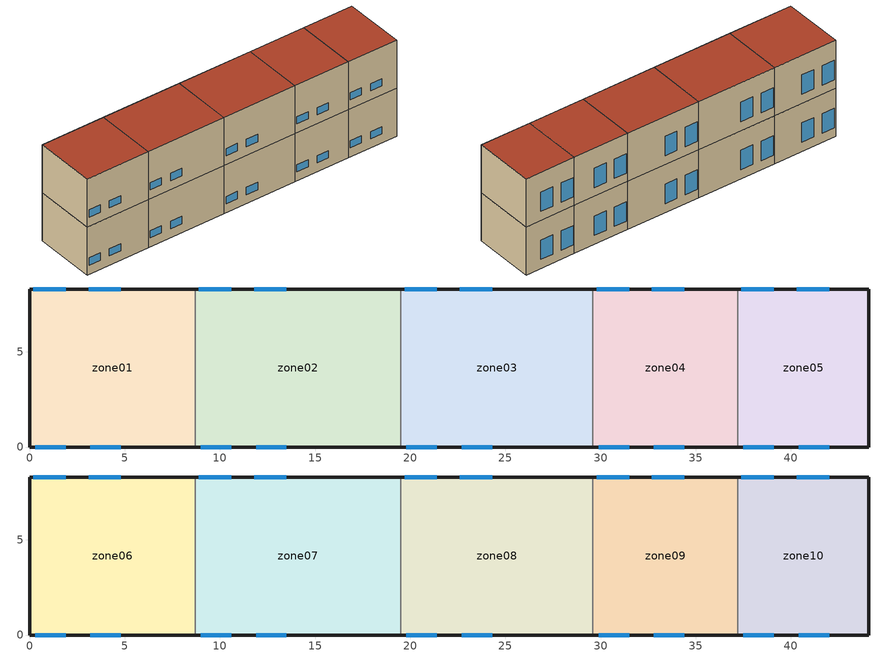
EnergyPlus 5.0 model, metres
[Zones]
zone01
 floor ground (GROUND_FLOOR): 8.7,8.3 8.7,0 0,0 0,8.3 z0
 wall outside (EXT_WALL): 8.7,8.3 0,8.3 0,0 8.7,0 z0:6.7
 wall to zone02 (ADJ_WALL): 8.7,0 8.7,8.3 z0:6.7
 window (EXT_WINDOW1): 0.3,0 1.9,0 / 3.2,0 4.8,0 z1.25:2.25; 1.9,8.3 0.2,8.3 / 4.8,8.3 3.1,8.3 z1.25:3.95
 ceiling to zone06 (ADJ_CEILING): 0,8.3 0,0 8.7,0 8.7,8.3 z6.7
zone02
 floor ground (GROUND_FLOOR): 19.5,8.3 19.5,0 8.7,0 8.7,8.3 z0
 wall outside (EXT_WALL): 19.5,8.3 8.7,8.3 / 8.7,0 19.5,0 z0:6.7
 wall to zone03 (ADJ_WALL): 19.5,0 19.5,8.3 z0:6.7
 wall to zone01 (ADJ_WALL): 8.7,8.3 8.7,0 z0:6.7
 window (EXT_WINDOW1): 9,0 10.6,0 / 11.9,0 13.5,0 z1.25:2.25; 10.6,8.3 8.9,8.3 / 13.5,8.3 11.8,8.3 z1.25:3.95
 ceiling to zone07 (ADJ_CEILING): 8.7,8.3 8.7,0 19.5,0 19.5,8.3 z6.7
zone03
 floor ground (GROUND_FLOOR): 29.6,8.3 29.6,0 19.5,0 19.5,8.3 z0
 wall outside (EXT_WALL): 29.6,8.3 19.5,8.3 / 19.5,0 29.6,0 z0:6.7
 wall to zone04 (ADJ_WALL): 29.6,0 29.6,8.3 z0:6.7
 wall to zone02 (ADJ_WALL): 19.5,8.3 19.5,0 z0:6.7
 window (EXT_WINDOW1): 19.8,0 21.4,0 / 22.7,0 24.3,0 z1.25:2.25; 21.4,8.3 19.7,8.3 / 24.3,8.3 22.6,8.3 z1.25:3.95
 ceiling to zone08 (ADJ_CEILING): 19.5,8.3 19.5,0 29.6,0 29.6,8.3 z6.7
zone04
 floor ground (GROUND_FLOOR): 37.2,8.3 37.2,0 29.6,0 29.6,8.3 z0
 wall outside (EXT_WALL): 37.2,8.3 29.6,8.3 / 29.6,0 37.2,0 z0:6.7
 wall to zone05 (ADJ_WALL): 37.2,0 37.2,8.3 z0:6.7
 wall to zone03 (ADJ_WALL): 29.6,8.3 29.6,0 z0:6.7
 window (EXT_WINDOW1): 29.9,0 31.5,0 / 32.8,0 34.4,0 z1.25:2.25; 31.5,8.3 29.8,8.3 / 34.4,8.3 32.7,8.3 z1.25:3.95
 ceiling to zone09 (ADJ_CEILING): 29.6,8.3 29.6,0 37.2,0 37.2,8.3 z6.7
zone05
 floor ground (GROUND_FLOOR): 44.1,8.3 44.1,0 37.2,0 37.2,8.3 z0
 wall outside (EXT_WALL): 37.2,0 44.1,0 44.1,8.3 37.2,8.3 z0:6.7
 wall to zone04 (ADJ_WALL): 37.2,8.3 37.2,0 z0:6.7
 window (EXT_WINDOW1): 37.5,0 39.1,0 / 40.4,0 42,0 z1.25:2.25; 39.1,8.3 37.4,8.3 / 42,8.3 40.3,8.3 z1.25:3.95
 ceiling to zone10 (ADJ_CEILING): 37.2,8.3 37.2,0 44.1,0 44.1,8.3 z6.7
zone06
 floor to zone01 (ADJ_CEILING): 8.7,8.3 8.7,0 0,0 0,8.3 z6.7
 wall outside (EXT_WALL): 8.7,8.3 0,8.3 0,0 8.7,0 z6.7:13.4
 wall to zone07 (ADJ_WALL): 8.7,0 8.7,8.3 z6.7:13.4
 window (EXT_WINDOW1): 0.3,0 1.9,0 / 3.2,0 4.8,0 z7.95:8.95; 1.9,8.3 0.2,8.3 / 4.8,8.3 3.1,8.3 z7.95:10.65
 roof outside (EXT_ROOF): 0,8.3 0,0 8.7,0 8.7,8.3 z13.4
zone07
 floor to zone02 (ADJ_CEILING): 19.5,8.3 19.5,0 8.7,0 8.7,8.3 z6.7
 wall outside (EXT_WALL): 19.5,8.3 8.7,8.3 / 8.7,0 19.5,0 z6.7:13.4
 wall to zone08 (ADJ_WALL): 19.5,0 19.5,8.3 z6.7:13.4
 wall to zone06 (ADJ_WALL): 8.7,8.3 8.7,0 z6.7:13.4
 window (EXT_WINDOW1): 9,0 10.6,0 / 11.9,0 13.5,0 z7.95:8.95; 10.6,8.3 8.9,8.3 / 13.5,8.3 11.8,8.3 z7.95:10.65
 roof outside (EXT_ROOF): 8.7,8.3 8.7,0 19.5,0 19.5,8.3 z13.4
zone08
 floor to zone03 (ADJ_CEILING): 29.6,8.3 29.6,0 19.5,0 19.5,8.3 z6.7
 wall outside (EXT_WALL): 29.6,8.3 19.5,8.3 / 19.5,0 29.6,0 z6.7:13.4
 wall to zone09 (ADJ_WALL): 29.6,0 29.6,8.3 z6.7:13.4
 wall to zone07 (ADJ_WALL): 19.5,8.3 19.5,0 z6.7:13.4
 window (EXT_WINDOW1): 19.8,0 21.4,0 / 22.7,0 24.3,0 z7.95:8.95; 21.4,8.3 19.7,8.3 / 24.3,8.3 22.6,8.3 z7.95:10.65
 roof outside (EXT_ROOF): 19.5,8.3 19.5,0 29.6,0 29.6,8.3 z13.4
zone09
 floor to zone04 (ADJ_CEILING): 37.2,8.3 37.2,0 29.6,0 29.6,8.3 z6.7
 wall outside (EXT_WALL): 37.2,8.3 29.6,8.3 / 29.6,0 37.2,0 z6.7:13.4
 wall to zone10 (ADJ_WALL): 37.2,0 37.2,8.3 z6.7:13.4
 wall to zone08 (ADJ_WALL): 29.6,8.3 29.6,0 z6.7:13.4
 window (EXT_WINDOW1): 29.9,0 31.5,0 / 32.8,0 34.4,0 z7.95:8.95; 31.5,8.3 29.8,8.3 / 34.4,8.3 32.7,8.3 z7.95:10.65
 roof outside (EXT_ROOF): 29.6,8.3 29.6,0 37.2,0 37.2,8.3 z13.4
zone10
 floor to zone05 (ADJ_CEILING): 44.1,8.3 44.1,0 37.2,0 37.2,8.3 z6.7
 wall outside (EXT_WALL): 37.2,0 44.1,0 44.1,8.3 37.2,8.3 z6.7:13.4
 wall to zone09 (ADJ_WALL): 37.2,8.3 37.2,0 z6.7:13.4
 window (EXT_WINDOW1): 37.5,0 39.1,0 / 40.4,0 42,0 z7.95:8.95; 39.1,8.3 37.4,8.3 / 42,8.3 40.3,8.3 z7.95:10.65
 roof outside (EXT_ROOF): 37.2,8.3 37.2,0 44.1,0 44.1,8.3 z13.4
[Building]
TRNSYS18: North Axis {deg}=0; Terrain=City; Loads Convergence Tolerance Value=0; Temperature Convergence Tolerance Value {deltaC}=0; Solar Distribution=FullInteriorAndExterior; Maximum Number of Warmup Days=0
[Site:Location]
not used: Latitude {deg}=0; Longitude {deg}=0; Time Zone {hr}=0; Elevation {m}=0
[Construction]
GROUND_FLOOR; EXT_WALL; EXT_ROOF; ADJ_WALL; ADJ_CEILING; EXT_WINDOW1: 
[WindowProperty:ShadingControl]
ESHADE=0; ISHADE=INPUT 1*MAX_ISHADE : SHADECNTRL=ISHADE_INTERNAL
[SurfaceProperty:OtherSideCoefficients]
BOUNDARY=IDENTICAL; BOUNDARY=INPUT 1*TBOUNDARY; BOUNDARY=INPUT 1*TBOUNDARY_2; BOUNDARY=INPUT 1*TBOUNDARY_3; BOUNDARY=INPUT 1*TGROUND; BOUNDARY=20; BOUNDARY=15
[Zone] Multiplier=1
zone01; zone02; zone03; zone04; zone05; zone06; zone07; zone08; zone09; zone10
